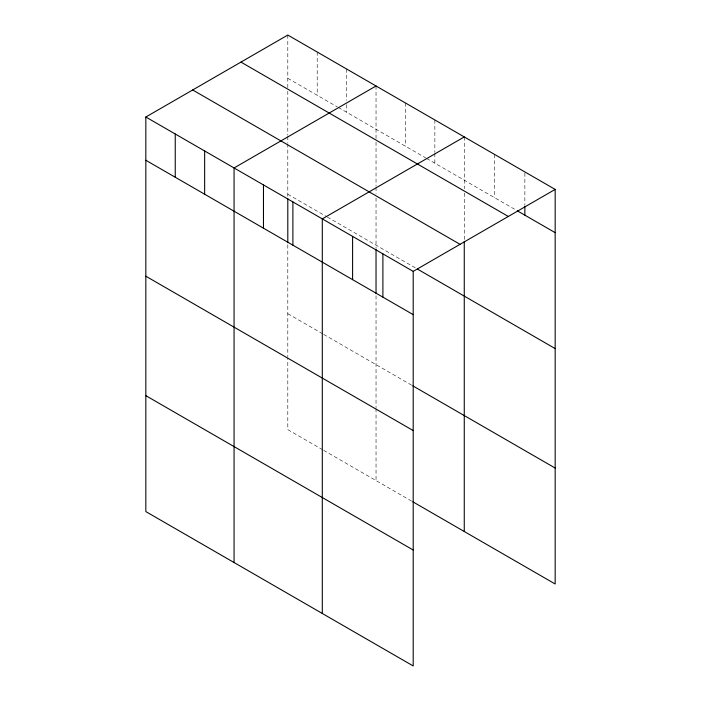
<?xml version="1.0" encoding="UTF-8"?>
<svg xmlns="http://www.w3.org/2000/svg" width="701" height="701" viewBox="0 0 701 701"><rect width="100%" height="100%" fill="white"/><g stroke="black" fill="none" stroke-linecap="round" stroke-linejoin="round"><path stroke-width="0.53" stroke-dasharray="3.5 2.63" d="M287.804 78.302L337.435 106.955M338.355 107.481L425.665 157.891M426.585 158.426L516.348 210.247M287.804 194.238L326.403 216.521M327.323 217.047L415.553 267.992M287.804 313.689L322.723 333.851M323.643 334.377L411.873 385.322M322.723 449.788L287.804 429.625L287.804 357.694M323.643 450.314L411.873 501.259M524.865 172.998L524.865 205.437M494.564 154.422L494.564 197.673M464.264 136.932L464.264 188.762M464.264 193.055L464.264 240.294M434.857 119.95L434.857 152.389M434.857 153.466L434.857 163.202M405.441 102.968L405.441 146.22M376.034 85.986L376.034 141.05M376.034 142.119L376.034 186.133M376.034 187.202L376.034 193.642M376.034 197.945L376.034 248.399M376.034 295.752L376.034 407.561M376.034 408.639L376.034 480.562M346.627 69.013L346.627 100.366M346.627 104.686L346.627 112.256M317.211 52.032L317.211 95.275M287.804 35.05L287.804 90.105M287.804 91.183L287.804 135.197M287.804 136.266L287.804 142.706M287.804 143.784L287.804 197.463M287.804 244.815L287.804 356.625"/><path stroke-width="1.05" d="M145.834 117.014L413.196 271.375L413.196 665.95L145.834 511.59L145.834 117.014L287.804 35.05L555.166 189.41L555.166 583.986L412.793 501.785M376.034 85.986L234.064 167.96L234.064 562.526M464.264 136.932L322.294 218.896L322.294 613.463M413.196 271.375L555.166 189.41M517.294 210.791L555.166 232.662M240.951 62.1L508.321 216.46M192.679 89.965L460.049 244.334M417.393 269.053L555.166 348.599M145.834 160.266L413.196 314.626M412.793 385.848L555.166 468.049M145.834 276.203L413.196 430.563M145.834 395.653L413.196 550.013M524.865 206.515L524.865 215.163M464.264 241.363L464.264 531.498M382.895 253.885L382.895 297.136M376.034 249.477L376.034 293.596M352.594 236.386L352.594 279.638M292.887 201.914L292.887 245.166M287.804 198.541L287.804 242.66M263.471 184.933L263.471 228.184M204.648 150.978L204.648 194.221M175.241 133.996L175.241 177.248"/></g></svg>
